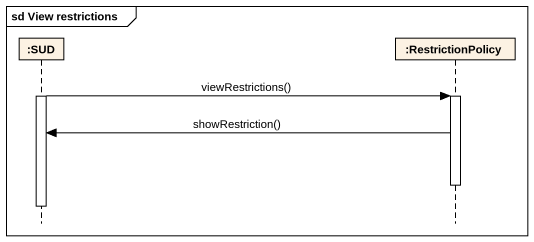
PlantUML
@startuml
mainframe sd View restrictions
hide footbox
participant ":SUD" as SUD
participant ":RestrictionPolicy" as RestrictionPolicy

activate SUD
SUD -> RestrictionPolicy : viewRestrictions()
activate RestrictionPolicy
RestrictionPolicy -> SUD : showRestriction()
deactivate RestrictionPolicy
deactivate SUD
@enduml
